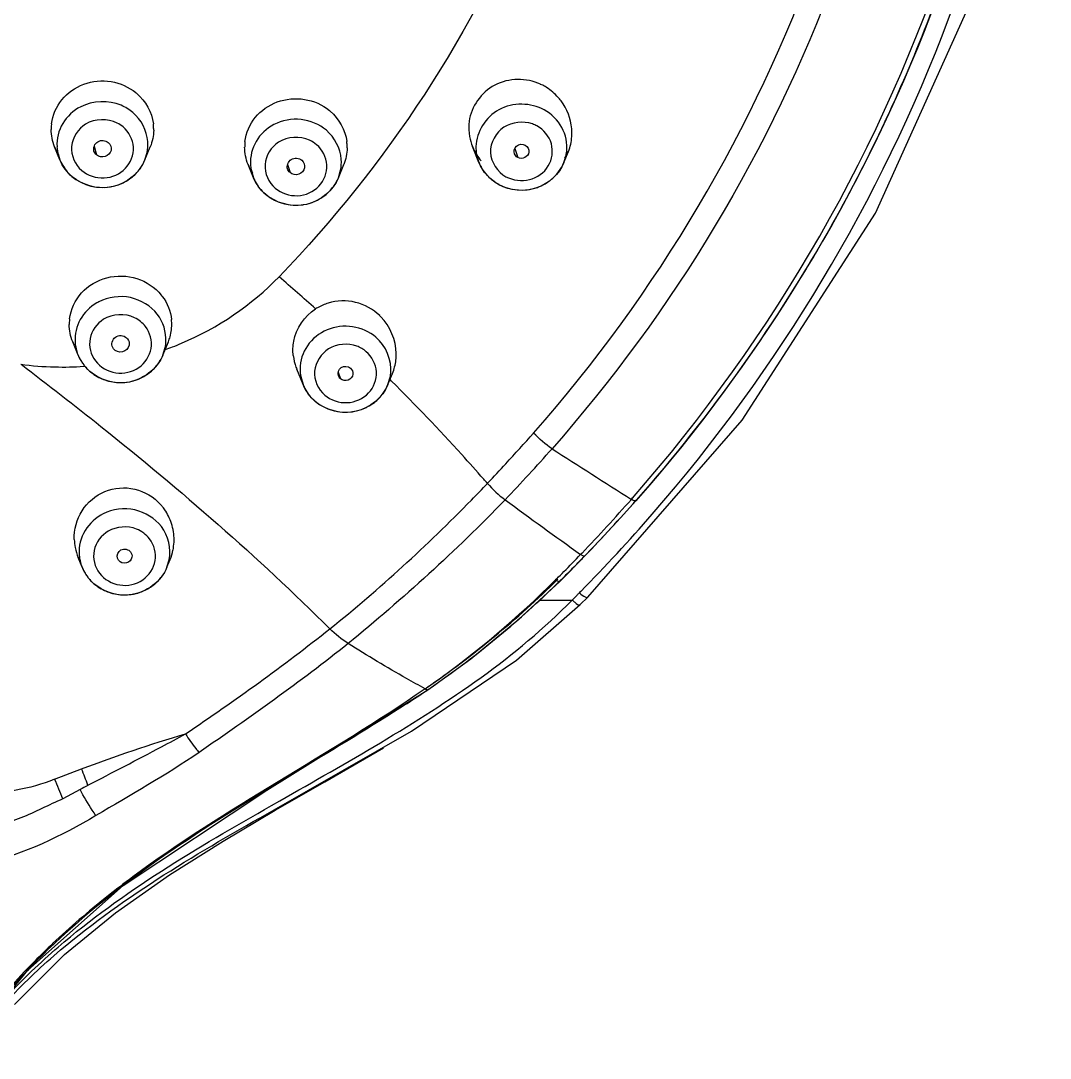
# Model space of a CAD drawing. Header units: millimetres. Extents: x 13495 to 14291, y -4366 to -3315.
# Drawn here: x 13885.27 to 13894.07, y -3808.17 to -3799.31 of the extents above; entities that cross this region are included whole.
import ezdxf

# ---------------------------------------------------------------- set-up
doc = ezdxf.new("R2010")
doc.units = ezdxf.units.MM
doc.header["$LTSCALE"] = 0.1
doc.layers.add('1', color=7, linetype='Continuous')

msp = doc.modelspace()

# ---------------------------------------------------------------- linework, layer by layer
at = {"layer": '1', "color": 7, "linetype": 'Continuous'}
for p, q in [((13889.7299, -3799.8587), (13889.7091, -3799.8512)), ((13885.604, -3800.4961), (13885.5581, -3800.3834)), ((13885.8973, -3800.378), (13885.9165, -3800.4527)), ((13886.3294, -3800.4961), (13886.3754, -3800.3834)), ((13889.1846, -3800.5183), (13889.1286, -3800.3812)), ((13889.4906, -3800.3971), (13889.5152, -3800.4747)), ((13885.5839, -3800.4274), (13885.604, -3800.4961)), ((13886.3294, -3800.4961), (13886.3486, -3800.4323)), ((13889.1644, -3800.4496), (13889.1846, -3800.5183)), ((13889.91, -3800.5183), (13889.9482, -3800.4244)), ((13889.91, -3800.5183), (13889.9292, -3800.4545)), ((13887.2574, -3800.6475), (13887.2114, -3800.5349)), ((13887.2372, -3800.5788), (13887.2574, -3800.6475)), ((13887.5493, -3800.5339), (13887.5699, -3800.6041)), ((13887.9827, -3800.6475), (13888.0287, -3800.5349)), ((13887.9827, -3800.6475), (13888.002, -3800.5838)), ((13885.7586, -3802.1623), (13885.7127, -3802.0496)), ((13886.484, -3802.1623), (13886.53, -3802.0496)), ((13886.0606, -3802.1079), (13886.0495, -3802.0864)), ((13886.484, -3802.1623), (13886.5032, -3802.0985)), ((13887.6812, -3802.4153), (13887.6273, -3802.2832)), ((13887.661, -3802.3465), (13887.6812, -3802.4153)), ((13887.9825, -3802.3073), (13888.001, -3802.3642)), ((13888.4066, -3802.4153), (13888.4457, -3802.3194)), ((13888.4066, -3802.4153), (13888.4258, -3802.3515)), ((13888.4199, -3802.3718), (13888.4457, -3802.3195)), ((13888.4375, -3802.3848), (13888.4244, -3802.3718)), ((13889.2608, -3803.2537), (13889.2563, -3803.2584)), ((13889.2608, -3803.2537), (13889.2563, -3803.2584)), ((13890.4867, -3803.3949), (13890.4956, -3803.3832)), ((13890.4867, -3803.3949), (13890.4964, -3803.3838)), ((13890.5254, -3803.4071), (13890.5243, -3803.4078)), ((13890.5263, -3803.4068), (13890.5259, -3803.4074)), ((13890.5272, -3803.4032), (13890.5263, -3803.4068)), ((13890.0647, -3803.8538), (13890.0532, -3803.8659)), ((13890.0648, -3803.8539), (13890.0532, -3803.866)), ((13885.7931, -3803.9755), (13885.7591, -3803.8921)), ((13886.104, -3803.915), (13886.0948, -3803.8976)), ((13886.5185, -3803.9755), (13886.546, -3803.9081)), ((13886.5185, -3803.9755), (13886.5377, -3803.9117)), ((13890.0917, -3803.8745), (13890.0904, -3803.8781)), ((13889.8501, -3804.0724), (13889.8388, -3804.0837)), ((13889.8746, -3804.0957), (13889.874, -3804.0963)), ((13889.8759, -3804.0916), (13889.8746, -3804.0957)), ((13890.0428, -3804.1928), (13890.0538, -3804.1799)), ((13890.0428, -3804.1928), (13890.0547, -3804.1807)), ((13889.7042, -3804.2556), (13889.9808, -3804.2556)), ((13890.0505, -3804.2938), (13890.1137, -3804.2307)), ((13888.724, -3805.0129), (13888.7348, -3805.0053)), ((13888.7501, -3805.0179), (13888.7457, -3805.0207)), ((13888.7501, -3805.0179), (13888.7458, -3805.0208)), ((13888.7501, -3805.0179), (13888.7474, -3805.0232)), ((13885.558, -3805.7848), (13885.7884, -3805.6973)), ((13885.7757, -3805.873), (13885.628, -3805.9535)), ((13887.4124, -3806.009), (13887.482, -3805.9693)), ((13885.215, -3807.7089), (13885.6429, -3807.2813)), ((13884.7154, -3808.1685), (13885.33, -3807.4155)), ((13885.3346, -3807.4086), (13885.3267, -3807.4168)), ((13885.3361, -3807.4101), (13885.328, -3807.418))]:
    msp.add_line(p, q, dxfattribs=at)
for points in [[(13890.1137, -3804.2307), (13891.4322, -3802.7174), (13892.5724, -3800.9504), (13893.4242, -3799.06), (13893.9805, -3797.0622)], [(13890.0903, -3803.878), (13890.2185, -3803.7441), (13890.3947, -3803.5536), (13890.5261, -3803.4065)], [(13889.8743, -3804.0955), (13889.9289, -3804.0416), (13890.0329, -3803.9369), (13890.0904, -3803.8781)], [(13888.7474, -3805.0232), (13889.1146, -3804.7573), (13889.5262, -3804.4192), (13889.874, -3804.0963)], [(13887.4341, -3806.0469), (13888.6081, -3805.3741), (13889.5043, -3804.7672), (13890.0505, -3804.2938)], [(13885.33, -3807.4155), (13886.1452, -3806.6942), (13887.3702, -3805.8792), (13888.7473, -3805.0232)], [(13886.9991, -3806.3131), (13887.4435, -3806.0509), (13887.8664, -3805.8078), (13888.2612, -3805.5799), (13888.3684, -3805.5171)], [(13885.6429, -3807.2813), (13886.0786, -3806.9258), (13886.5412, -3806.6013), (13886.9991, -3806.3131)]]:
    msp.add_lwpolyline(points, dxfattribs=at)
for centre, radius, start, end in [((13880.5352, -3794.4697), 13.3917, 334.97502, 342.96082), ((13885.9834, -3800.2522), 0.4265, 49.62067, 50.89991), ((13889.5182, -3800.2649), 0.458, 55.76729, 56.83435), ((13889.5116, -3800.2738), 0.469, 39.61525, 55.71863), ((13889.5156, -3800.2702), 0.4636, 37.04836, 39.58297), ((13887.6368, -3800.4036), 0.4265, 49.62067, 50.89991), ((13880.4658, -3794.4388), 13.4676, 334.7858, 334.98075), ((13885.9186, -3800.2348), 0.3898, 174.00849, 179.98795), ((13885.9222, -3800.2351), 0.3935, 173.08475, 174.0163), ((13886.0111, -3800.2351), 0.3935, 6.0385, 6.91974), ((13886.0141, -3800.2348), 0.3905, 1.09893, 6.04376), ((13889.5137, -3800.2212), 0.4167, 174.82826, 190.3903), ((13889.5024, -3800.2207), 0.4055, 172.20508, 174.75747), ((13889.5496, -3800.4445), 0.2718, 61.43988, 70.3853), ((13886.0186, -3800.2347), 0.3861, 358.87102, 1.09165), ((13889.5279, -3800.2181), 0.4313, 190.45345, 202.21802), ((13885.9284, -3800.2324), 0.3999, 202.1913, 203.16065), ((13885.9334, -3800.23), 0.4055, 203.18744, 213.51365), ((13885.9251, -3800.3642), 0.3471, 183.12522, 190.48123), ((13886.0063, -3800.364), 0.3491, 348.71176, 4.15402), ((13886.0049, -3800.2322), 0.4002, 336.76438, 337.80188), ((13887.572, -3800.3862), 0.3898, 174.00849, 179.98796), ((13887.5756, -3800.3865), 0.3935, 173.08475, 174.0163), ((13887.6645, -3800.3866), 0.3935, 6.0385, 6.91974), ((13887.6675, -3800.3863), 0.3905, 1.09892, 6.04376), ((13887.6719, -3800.3861), 0.3861, 358.87101, 1.09163), ((13889.536, -3800.2151), 0.44, 202.1859, 202.92894), ((13889.5071, -3800.3863), 0.3485, 179.07823, 190.4617), ((13889.5674, -3800.2692), 0.4113, 337.82631, 346.93891), ((13887.6596, -3800.5154), 0.3491, 348.71175, 4.15402), ((13889.5772, -3800.2732), 0.4007, 328.62652, 337.82966), ((13889.5897, -3800.3866), 0.3462, 348.685, 353.77032), ((13885.9328, -3800.3621), 0.355, 202.17964, 205.50507), ((13885.9391, -3800.3588), 0.3621, 205.53345, 215.53337), ((13885.9424, -3800.3566), 0.3661, 215.52225, 216.87474), ((13885.9436, -3800.3557), 0.3676, 216.87498, 217.90571), ((13885.9862, -3800.353), 0.3722, 315.494, 324.57364), ((13885.9951, -3800.3594), 0.3612, 324.59697, 337.77046), ((13887.5817, -3800.3838), 0.3999, 202.1913, 203.16065), ((13887.5868, -3800.3814), 0.4055, 203.18745, 213.51366), ((13887.5785, -3800.5157), 0.3471, 183.12522, 190.48123), ((13887.6582, -3800.3837), 0.4002, 336.76438, 337.80188), ((13889.5165, -3800.383), 0.3584, 202.1858, 210.70278), ((13889.5249, -3800.3776), 0.3684, 210.75502, 222.76391), ((13889.5748, -3800.3813), 0.362, 323.36921, 337.75701), ((13885.9508, -3800.3498), 0.3769, 217.94691, 229.63083), ((13885.973, -3800.3375), 0.3925, 297.16635, 307.90168), ((13885.9805, -3800.3473), 0.3802, 307.91776, 315.48163), ((13887.5861, -3800.5135), 0.355, 202.17965, 205.50507), ((13887.5925, -3800.5103), 0.3621, 205.53345, 215.53337), ((13887.6484, -3800.5109), 0.3612, 324.59697, 337.77046), ((13889.5287, -3800.3742), 0.3735, 222.74782, 224.96521), ((13889.5301, -3800.3728), 0.3754, 224.96521, 226.02798), ((13889.5391, -3800.3627), 0.389, 226.10283, 241.40149), ((13889.5596, -3800.3678), 0.3824, 305.65028, 313.96283), ((13889.5655, -3800.3741), 0.3738, 313.97954, 323.34076), ((13885.9674, -3800.3243), 0.4069, 278.38269, 279.66955), ((13885.9673, -3800.3241), 0.4071, 279.67453, 292.66367), ((13885.9712, -3800.3339), 0.3965, 292.69392, 297.16854), ((13887.5957, -3800.5081), 0.3661, 215.52225, 216.87474), ((13887.5969, -3800.5072), 0.3676, 216.87498, 217.90571), ((13887.6041, -3800.5012), 0.3769, 217.94692, 229.63083), ((13887.6395, -3800.5044), 0.3722, 315.494, 324.57364), ((13889.5475, -3800.345), 0.4084, 274.84601, 276.29198), ((13889.5473, -3800.3438), 0.4097, 276.30147, 289.50216), ((13889.5506, -3800.3537), 0.3992, 289.52977, 294.66391), ((13889.5523, -3800.3576), 0.395, 294.66868, 305.63749), ((13887.6245, -3800.4854), 0.3965, 292.69392, 297.16854), ((13887.6264, -3800.4889), 0.3925, 297.16635, 307.90168), ((13887.6339, -3800.4987), 0.3802, 307.91776, 315.48163), ((13887.6207, -3800.4758), 0.4069, 278.38269, 279.66955), ((13887.6207, -3800.4756), 0.4071, 279.67453, 292.66367), ((13876.2909, -3814.4893), 17.1467, 47.89179, 49.28126), ((13886.1153, -3802.0579), 0.3935, 117.07873, 120.07204), ((13886.15, -3801.9082), 0.4108, 37.56863, 39.00323), ((13886.1509, -3801.9075), 0.4097, 36.89249, 37.56726), ((13888.0241, -3802.1393), 0.4394, 107.06914, 119.77298), ((13888.0212, -3802.1341), 0.4335, 119.78411, 122.48442), ((13886.0725, -3801.901), 0.3892, 174.14019, 179.9873), ((13886.0767, -3801.9014), 0.3934, 173.08927, 174.14884), ((13886.1651, -3801.9006), 0.3942, 344.46264, 2.17752), ((13886.1688, -3801.9009), 0.3905, 2.24397, 6.20001), ((13888.023, -3802.1523), 0.4524, 45.46984, 46.19127), ((13888.0224, -3802.1529), 0.4532, 44.58338, 45.46937), ((13886.0833, -3801.8984), 0.4003, 202.19569, 205.24771), ((13886.0799, -3802.0304), 0.3472, 183.10431, 190.48193), ((13886.162, -3802.0303), 0.348, 348.69428, 356.99931), ((13886.1566, -3801.8972), 0.4033, 336.86048, 337.80003), ((13886.1614, -3801.8991), 0.3981, 337.78769, 344.40149), ((13885.6581, -3799.7156), 2.5444, 290.88936, 292.75766), ((13886.0849, -3802.0292), 0.3524, 190.52836, 202.19458), ((13886.1036, -3802.0211), 0.3727, 202.25995, 217.56546), ((13886.0895, -3802.0273), 0.3573, 202.20082, 208.29), ((13885.6547, -3799.7064), 2.5541, 289.40544, 290.88775), ((13888.0331, -3802.1171), 0.4385, 186.54111, 199.85116), ((13888.0348, -3802.1559), 0.4426, 353.51431, 0.7905), ((13885.6275, -3799.5455), 2.7192, 262.41655, 268.57026), ((13885.6275, -3799.5445), 2.7202, 268.57195, 273.81942), ((13886.0914, -3802.0262), 0.3596, 208.28605, 209.18863), ((13886.0963, -3802.0234), 0.3652, 209.20733, 217.57511), ((13886.0991, -3802.0212), 0.3687, 217.57676, 221.65944), ((13885.6278, -3799.5509), 2.7138, 273.82087, 274.02358), ((13886.1401, -3802.0185), 0.3731, 315.28027, 321.6501), ((13888.0443, -3802.157), 0.433, 345.63173, 353.51424), ((13886.1097, -3802.0114), 0.3832, 221.7104, 235.70709), ((13886.1159, -3802.0019), 0.3945, 235.73309, 245.21869), ((13886.124, -3801.9964), 0.4006, 287.59612, 299.51493), ((13888.0406, -3802.1146), 0.4463, 199.82142, 202.18572), ((13888.0427, -3802.1138), 0.4486, 202.18558, 203.27472), ((13888.0035, -3802.2833), 0.3483, 179.88168, 190.46785), ((13888.0852, -3802.2833), 0.3473, 348.68389, 354.1736), ((13888.0498, -3802.1582), 0.4275, 337.82344, 345.60718), ((13886.1189, -3801.9954), 0.4017, 245.21444, 252.9756), ((13886.1213, -3801.9872), 0.4102, 252.99371, 263.46464), ((13886.1212, -3801.9875), 0.41, 263.47008, 269.91971), ((13886.1212, -3801.9852), 0.4122, 269.92238, 280.72258), ((13886.1221, -3801.9908), 0.4066, 280.74681, 287.61545), ((13888.01, -3802.2812), 0.355, 202.17964, 205.50507), ((13888.0163, -3802.278), 0.3621, 205.53345, 215.53337), ((13888.0722, -3802.2786), 0.3612, 324.59697, 337.77046), ((13888.0195, -3802.2758), 0.3661, 215.52225, 216.87474), ((13888.0207, -3802.2749), 0.3676, 216.87498, 217.90571), ((13888.0279, -3802.269), 0.3769, 217.94692, 229.63083), ((13888.0634, -3802.2721), 0.3722, 315.494, 324.57364), ((13888.0484, -3802.2531), 0.3965, 292.69392, 297.16854), ((13888.0502, -3802.2566), 0.3925, 297.16635, 307.90168), ((13888.0577, -3802.2665), 0.3802, 307.91776, 315.48163), ((13888.0446, -3802.2435), 0.4069, 278.38269, 279.66955), ((13888.0445, -3802.2433), 0.4071, 279.67453, 292.66367), ((13878.5425, -3793.0375), 14.8072, 317.23752, 318.60741), ((13879.5668, -3793.9266), 13.6582, 316.09489, 318.58005), ((13961.6203, -3691.138), 132.897, 237.292247, 237.638856), ((13878.6694, -3793.1545), 14.6347, 316.36264, 317.2364), ((13877.8283, -3813.2151), 15.157, 41.06409, 41.24621), ((13877.9235, -3792.4486), 15.6622, 315.63186, 316.35273), ((13921.9486, -3759.123), 54.9477, 233.68488, 234.51651), ((13879.7727, -3793.9717), 14.2684, 316.16382, 318.66748), ((13880.6661, -3794.7277), 13.1341, 315.86032, 318.65979), ((13886.1371, -3803.7331), 0.4399, 38.20596, 42.18084), ((13886.1349, -3803.735), 0.4428, 33.32585, 38.20751), ((13886.1346, -3803.7351), 0.4431, 32.55738, 33.32505), ((13886.1304, -3803.7377), 0.448, 24.41246, 32.54494), ((13886.15, -3803.8714), 0.3939, 116.6362, 120.07093), ((13886.1234, -3803.7403), 0.4554, 6.50952, 24.34332), ((13879.868, -3794.1371), 14.3053, 315.40538, 319.00267), ((13886.17, -3803.7238), 0.444, 181.78038, 190.77525), ((13886.1292, -3803.7399), 0.4496, 348.5225, 357.49828), ((13886.1251, -3803.7397), 0.4537, 357.50635, 6.4688), ((13886.1741, -3803.7229), 0.4482, 190.79676, 202.18595), ((13886.1365, -3803.7413), 0.4421, 337.83726, 348.51451), ((13886.1751, -3803.7224), 0.4493, 202.19505, 208.19315), ((13886.1121, -3803.844), 0.3449, 188.00786, 190.49412), ((13886.1184, -3803.8427), 0.3514, 190.51463, 199.62954), ((13880.2673, -3794.4423), 13.5856, 315.21928, 316.08021), ((13880.911, -3794.963), 12.7945, 315.39539, 315.85263), ((13886.1206, -3803.8419), 0.3537, 199.62651, 202.19372), ((13886.1381, -3803.8343), 0.3727, 202.25995, 217.56546), ((13886.1239, -3803.8405), 0.3573, 202.20082, 208.29), ((13886.1259, -3803.8395), 0.3596, 208.28605, 209.18863), ((13886.1308, -3803.8366), 0.3652, 209.20733, 217.57511), ((13880.2775, -3794.4524), 13.5713, 314.8584, 315.21919), ((13880.8264, -3794.8789), 12.9138, 314.48759, 314.94037), ((13880.8687, -3794.9213), 12.8539, 314.94037, 315.39539), ((13886.1336, -3803.8344), 0.3687, 217.57676, 221.65944), ((13886.1442, -3803.8246), 0.3832, 221.7104, 235.70709), ((13886.1746, -3803.8317), 0.3731, 315.28027, 321.6501), ((13884.0407, -3798.1858), 8.2791, 304.54428, 314.62982), ((13884.007, -3798.118), 8.3743, 310.02778, 314.493), ((13886.1504, -3803.8151), 0.3945, 235.73309, 245.21869), ((13886.1534, -3803.8086), 0.4017, 245.21444, 252.9756), ((13886.1558, -3803.8005), 0.4102, 252.99371, 263.46464), ((13886.1557, -3803.8007), 0.41, 263.47008, 269.91971), ((13886.1557, -3803.7985), 0.4122, 269.92238, 280.72258), ((13886.1566, -3803.804), 0.4066, 280.74681, 287.61545), ((13886.1585, -3803.8097), 0.4006, 287.59612, 299.51493), ((13886.2386, -3800.5023), 5.3001, 315.55161, 315.86978), ((13886.1839, -3800.4483), 5.377, 314.92181, 315.23563), ((13886.2113, -3800.4755), 5.3384, 315.23563, 315.55161), ((13884.1173, -3798.2463), 8.205, 308.88969, 310.01446), ((13884.1871, -3798.3342), 8.0928, 304.32153, 308.89549), ((13884.234, -3798.5208), 7.8936, 304.7642, 305.31121), ((13882.7906, -3796.2743), 10.5815, 303.08016, 304.24948), ((13882.5843, -3807.01), 3.4626, 19.78649, 22.27844), ((13881.8479, -3807.4245), 4.0563, 21.2604, 23.84274), ((13901.9161, -3836.4945), 34.6149, 117.66861, 117.79347), ((13891.3229, -3813.4863), 8.5517, 126.59014, 128.45334), ((13889.9913, -3811.8865), 6.4604, 133.37164, 136.1211), ((13889.9708, -3811.8754), 6.4477, 133.38903, 135.29267), ((13889.8895, -3811.7955), 6.3337, 135.28951, 138.28246), ((13889.7542, -3811.6573), 6.1307, 136.23584, 138.98356)]:
    msp.add_arc(centre, radius, start, end, dxfattribs=at)
for points, knots in [([(13890.4964, -3803.3838), (13891.7025, -3802.0103), (13893.5812, -3798.7628), (13894.181, -3793.1935), (13892.4539, -3787.8406), (13888.6966, -3783.5616), (13883.5237, -3780.9851), (13877.7181, -3780.471), (13872.142, -3782.0794), (13869.0826, -3784.4668), (13867.869, -3785.8853)], [0, 0, 0, 0, 0.12306, 0.244548, 0.366574, 0.490907, 0.617911, 0.74639, 0.874326, 1, 1, 1, 1]), ([(13889.6508, -3802.8283), (13890.7033, -3801.6342), (13892.3717, -3798.845), (13892.8483, -3795.6245), (13892.7719, -3794.0552)], [0, 0, 0, 0, 0.503248, 1, 1, 1, 1]), ([(13890.3796, -3794.3017), (13890.3937, -3795.6097), (13889.8884, -3798.2764), (13888.3976, -3800.5381), (13887.4765, -3801.4934)], [0, 0, 0, 0, 0.496389, 1, 1, 1, 1]), ([(13892.9876, -3794.3304), (13893.0284, -3795.8803), (13892.5052, -3799.0447), (13890.8475, -3801.7842), (13889.8089, -3802.9625)], [0, 0, 0, 0, 0.496753, 1, 1, 1, 1]), ([(13893.9167, -3794.5426), (13893.9167, -3796.1404), (13893.3152, -3799.3838), (13891.595, -3802.1925), (13890.5259, -3803.4074)], [0, 0, 0, 0, 0.496811, 1, 1, 1, 1]), ([(13890.6648, -3803.5218), (13891.7429, -3802.2814), (13893.4746, -3799.4219), (13894.0662, -3796.1257), (13894.0562, -3794.5046)], [0, 0, 0, 0, 0.503398, 1, 1, 1, 1]), ([(13885.5316, -3800.1877), (13885.5406, -3800.1138), (13885.6045, -3799.9664), (13885.8017, -3799.8298), (13886.0424, -3799.8064), (13886.1924, -3799.8724), (13886.2524, -3799.9212)], [0, 0, 0, 0, 0.242884, 0.49279, 0.747555, 1, 1, 1, 1]), ([(13889.7096, -3799.8489), (13889.5915, -3799.7945), (13889.2916, -3799.7926), (13889.1178, -3800.0408), (13889.1007, -3800.1657)], [0, 0, 0, 0, 0.507727, 1, 1, 1, 1]), ([(13885.7808, -3800.0417), (13885.7187, -3800.0736), (13885.6102, -3800.172), (13885.5749, -3800.3152), (13885.5786, -3800.3832)], [0, 0, 0, 0, 0.506565, 1, 1, 1, 1]), ([(13887.185, -3800.3392), (13887.1939, -3800.2653), (13887.2578, -3800.1178), (13887.455, -3799.9813), (13887.6957, -3799.9578), (13887.8457, -3800.0238), (13887.9058, -3800.0726)], [0, 0, 0, 0, 0.242884, 0.49279, 0.747555, 1, 1, 1, 1]), ([(13889.7416, -3800.0684), (13889.6286, -3800.0068), (13889.3261, -3799.9967), (13889.1606, -3800.2573), (13889.1586, -3800.3807)], [0, 0, 0, 0, 0.510359, 1, 1, 1, 1]), ([(13889.9339, -3800.4242), (13889.9414, -3800.355), (13889.9123, -3800.2068), (13889.8043, -3800.1026), (13889.7416, -3800.0684)], [0, 0, 0, 0, 0.493601, 1, 1, 1, 1]), ([(13885.8233, -3800.19), (13885.7592, -3800.229), (13885.6599, -3800.3756), (13885.7329, -3800.5376), (13885.7896, -3800.5858)], [0, 0, 0, 0, 0.50185, 1, 1, 1, 1]), ([(13885.7896, -3800.5858), (13885.8408, -3800.6293), (13885.982, -3800.6761), (13886.181, -3800.5889), (13886.2613, -3800.3856), (13886.1929, -3800.256), (13886.1438, -3800.2143)], [0, 0, 0, 0, 0.255526, 0.510011, 0.754458, 1, 1, 1, 1]), ([(13887.4318, -3800.1943), (13887.3703, -3800.2265), (13887.2631, -3800.3248), (13887.2282, -3800.467), (13887.2319, -3800.5346)], [0, 0, 0, 0, 0.506503, 1, 1, 1, 1]), ([(13887.8801, -3800.2427), (13887.8205, -3800.192), (13887.6661, -3800.1265), (13887.5017, -3800.1578), (13887.4318, -3800.1943)], [0, 0, 0, 0, 0.498215, 1, 1, 1, 1]), ([(13889.397, -3800.2165), (13889.3288, -3800.2609), (13889.2297, -3800.435), (13889.3432, -3800.5996), (13889.4149, -3800.6388)], [0, 0, 0, 0, 0.498989, 1, 1, 1, 1]), ([(13889.4149, -3800.6388), (13889.4742, -3800.6711), (13889.621, -3800.69), (13889.7991, -3800.5647), (13889.8315, -3800.3483), (13889.7368, -3800.237), (13889.6796, -3800.2058)], [0, 0, 0, 0, 0.256839, 0.508717, 0.751784, 1, 1, 1, 1]), ([(13892.6502, -3800.176), (13892.5134, -3800.4666), (13891.9224, -3801.6138), (13891.1673, -3802.6759), (13890.5272, -3803.4032)], [0, 0, 0, 0, 0.248978, 1, 1, 1, 1]), ([(13885.8947, -3800.4197), (13885.8862, -3800.3924), (13885.9164, -3800.3184), (13885.994, -3800.3279), (13886.0169, -3800.3474)], [0, 0, 0, 0, 0.487527, 1, 1, 1, 1]), ([(13887.4711, -3800.3449), (13887.4089, -3800.3849), (13887.3142, -3800.531), (13887.387, -3800.6896), (13887.443, -3800.7373)], [0, 0, 0, 0, 0.501548, 1, 1, 1, 1]), ([(13887.443, -3800.7373), (13887.4941, -3800.7807), (13887.6353, -3800.8276), (13887.8343, -3800.7404), (13887.9146, -3800.5371), (13887.8463, -3800.4075), (13887.7971, -3800.3657)], [0, 0, 0, 0, 0.255526, 0.510011, 0.754458, 1, 1, 1, 1]), ([(13889.4874, -3800.4433), (13889.4788, -3800.4223), (13889.4951, -3800.3615), (13889.5574, -3800.3579), (13889.5793, -3800.3699)], [0, 0, 0, 0, 0.477027, 1, 1, 1, 1]), ([(13886.04, -3800.4148), (13886.0346, -3800.4384), (13885.9932, -3800.4815), (13885.9355, -3800.4688), (13885.9165, -3800.4527)], [0, 0, 0, 0, 0.492954, 1, 1, 1, 1]), ([(13887.5486, -3800.5729), (13887.5393, -3800.5456), (13887.5683, -3800.4699), (13887.6471, -3800.4792), (13887.6702, -3800.4988)], [0, 0, 0, 0, 0.487309, 1, 1, 1, 1]), ([(13889.6108, -3800.4291), (13889.6085, -3800.4485), (13889.5799, -3800.4868), (13889.533, -3800.4844), (13889.5152, -3800.4747)], [0, 0, 0, 0, 0.490589, 1, 1, 1, 1]), ([(13886.3294, -3800.4961), (13886.2847, -3800.6056), (13886.0698, -3800.7865), (13885.7997, -3800.7174), (13885.7087, -3800.64)], [0, 0, 0, 0, 0.497399, 1, 1, 1, 1]), ([(13887.694, -3800.5633), (13887.6895, -3800.5875), (13887.6485, -3800.6331), (13887.5892, -3800.6206), (13887.5699, -3800.6041)], [0, 0, 0, 0, 0.492463, 1, 1, 1, 1]), ([(13889.91, -3800.5183), (13889.8699, -3800.6166), (13889.6907, -3800.7831), (13889.4495, -3800.759), (13889.3551, -3800.7075)], [0, 0, 0, 0, 0.496731, 1, 1, 1, 1]), ([(13887.9827, -3800.6475), (13887.9381, -3800.757), (13887.7231, -3800.938), (13887.453, -3800.8689), (13887.362, -3800.7914)], [0, 0, 0, 0, 0.497399, 1, 1, 1, 1]), ([(13885.6862, -3801.854), (13885.696, -3801.7731), (13885.7714, -3801.6117), (13886.0001, -3801.4783), (13886.2662, -3801.4842), (13886.4165, -3801.5845), (13886.4692, -3801.6497)], [0, 0, 0, 0, 0.243348, 0.494459, 0.749551, 1, 1, 1, 1]), ([(13885.9181, -3801.7173), (13885.8605, -3801.7507), (13885.7613, -3801.8481), (13885.7296, -3801.9843), (13885.7332, -3802.0492)], [0, 0, 0, 0, 0.506103, 1, 1, 1, 1]), ([(13886.4358, -3801.8145), (13886.3811, -3801.7434), (13886.2125, -3801.6392), (13886.0173, -3801.666), (13885.9362, -3801.7075)], [0, 0, 0, 0, 0.496094, 1, 1, 1, 1]), ([(13888.3362, -3801.8259), (13888.2795, -3801.7714), (13888.1351, -3801.6912), (13887.9698, -3801.6963), (13887.8951, -3801.7192)], [0, 0, 0, 0, 0.501412, 1, 1, 1, 1]), ([(13885.976, -3801.8573), (13885.9193, -3801.8925), (13885.8292, -3802.0138), (13885.8671, -3802.161), (13885.9072, -3802.2132)], [0, 0, 0, 0, 0.503766, 1, 1, 1, 1]), ([(13885.9072, -3802.2132), (13885.9478, -3802.2659), (13886.0775, -3802.3396), (13886.2893, -3802.2925), (13886.4122, -3802.1121), (13886.3744, -3801.97), (13886.3354, -3801.9193)], [0, 0, 0, 0, 0.253263, 0.509573, 0.756364, 1, 1, 1, 1]), ([(13886.0495, -3802.0864), (13886.0403, -3802.0571), (13886.0776, -3801.9761), (13886.1624, -3801.9991), (13886.182, -3802.0246)], [0, 0, 0, 0, 0.488669, 1, 1, 1, 1]), ([(13888.304, -3802.0104), (13888.2485, -3801.9633), (13888.1068, -3801.9001), (13887.88, -3801.9282), (13887.7016, -3802.0679), (13887.6553, -3802.2127), (13887.6552, -3802.2826)], [0, 0, 0, 0, 0.252834, 0.50799, 0.757525, 1, 1, 1, 1]), ([(13886.1951, -3802.0789), (13886.19, -3802.1052), (13886.141, -3802.1534), (13886.0773, -3802.1296), (13886.0606, -3802.1079)], [0, 0, 0, 0, 0.494461, 1, 1, 1, 1]), ([(13886.484, -3802.1623), (13886.4348, -3802.2828), (13886.1807, -3802.4767), (13885.888, -3802.3522), (13885.8081, -3802.2483)], [0, 0, 0, 0, 0.498395, 1, 1, 1, 1]), ([(13887.8991, -3802.11), (13887.8355, -3802.1492), (13887.7373, -3802.2958), (13887.8103, -3802.4569), (13887.8668, -3802.505)], [0, 0, 0, 0, 0.501775, 1, 1, 1, 1]), ([(13887.8668, -3802.505), (13887.9179, -3802.5485), (13888.0591, -3802.5953), (13888.2581, -3802.5081), (13888.3384, -3802.3048), (13888.2701, -3802.1752), (13888.221, -3802.1335)], [0, 0, 0, 0, 0.255526, 0.510011, 0.754458, 1, 1, 1, 1]), ([(13885.2727, -3802.2415), (13885.5018, -3802.4161), (13886.4155, -3803.127), (13887.2932, -3803.887), (13887.91, -3804.5003)], [0, 0, 0, 0, 0.248775, 1, 1, 1, 1]), ([(13887.9836, -3802.3388), (13887.9752, -3802.316), (13887.9973, -3802.2502), (13888.0665, -3802.257), (13888.0867, -3802.2743)], [0, 0, 0, 0, 0.477997, 1, 1, 1, 1]), ([(13888.001, -3802.3642), (13887.9971, -3802.3609), (13887.9901, -3802.353), (13887.9854, -3802.3437), (13887.9836, -3802.3388)], [0, 0, 0, 0, 0.497865, 1, 1, 1, 1]), ([(13888.1074, -3802.3269), (13888.1044, -3802.3481), (13888.0697, -3802.389), (13888.0178, -3802.3785), (13888.001, -3802.3642)], [0, 0, 0, 0, 0.492004, 1, 1, 1, 1]), ([(13888.4066, -3802.4153), (13888.3619, -3802.5248), (13888.1469, -3802.7057), (13887.8768, -3802.6366), (13887.7858, -3802.5592)], [0, 0, 0, 0, 0.497399, 1, 1, 1, 1]), ([(13889.2246, -3803.2222), (13889.1628, -3803.1517), (13888.9076, -3802.866), (13888.6424, -3802.5891), (13888.4375, -3802.3848)], [0, 0, 0, 0, 0.244756, 1, 1, 1, 1]), ([(13885.7262, -3803.7376), (13885.7236, -3803.6529), (13885.77, -3803.4772), (13885.9775, -3803.3029), (13886.2486, -3803.2803), (13886.4058, -3803.3745), (13886.4631, -3803.4378)], [0, 0, 0, 0, 0.24915, 0.498538, 0.749028, 1, 1, 1, 1]), ([(13890.5243, -3803.4078), (13890.5224, -3803.4086), (13890.5083, -3803.4086), (13890.4962, -3803.4011), (13890.4867, -3803.3949)], [0, 0, 0, 0, 0.151838, 1, 1, 1, 1]), ([(13886.4703, -3803.6277), (13886.4159, -3803.557), (13886.2486, -3803.4532), (13886.0544, -3803.4787), (13885.9734, -3803.5193)], [0, 0, 0, 0, 0.496047, 1, 1, 1, 1]), ([(13885.9526, -3803.5305), (13885.8908, -3803.5663), (13885.7854, -3803.6737), (13885.7608, -3803.823), (13885.7705, -3803.892)], [0, 0, 0, 0, 0.506171, 1, 1, 1, 1]), ([(13886.0169, -3803.6667), (13885.9582, -3803.701), (13885.8633, -3803.8227), (13885.9009, -3803.9734), (13885.9417, -3804.0264)], [0, 0, 0, 0, 0.504101, 1, 1, 1, 1]), ([(13885.9417, -3804.0264), (13885.9822, -3804.0791), (13886.112, -3804.1529), (13886.3237, -3804.1057), (13886.4467, -3803.9253), (13886.4089, -3803.7833), (13886.3699, -3803.7325)], [0, 0, 0, 0, 0.253263, 0.509573, 0.756364, 1, 1, 1, 1]), ([(13886.0949, -3803.8976), (13886.087, -3803.8729), (13886.116, -3803.8027), (13886.1905, -3803.8217), (13886.2076, -3803.8439)], [0, 0, 0, 0, 0.480254, 1, 1, 1, 1]), ([(13886.2192, -3803.8883), (13886.2156, -3803.9111), (13886.174, -3803.9542), (13886.1184, -3803.9338), (13886.104, -3803.915)], [0, 0, 0, 0, 0.494004, 1, 1, 1, 1]), ([(13890.0904, -3803.8781), (13890.0845, -3803.8841), (13890.0674, -3803.8748), (13890.0572, -3803.8688), (13890.0532, -3803.8659)], [0, 0, 0, 0, 0.631271, 1, 1, 1, 1]), ([(13886.5185, -3803.9755), (13886.4693, -3804.096), (13886.2152, -3804.29), (13885.9225, -3804.1654), (13885.8426, -3804.0616)], [0, 0, 0, 0, 0.498395, 1, 1, 1, 1]), ([(13889.874, -3804.0963), (13889.8682, -3804.1018), (13889.8522, -3804.0924), (13889.8425, -3804.0864), (13889.8388, -3804.0837)], [0, 0, 0, 0, 0.633677, 1, 1, 1, 1]), ([(13890.0423, -3804.1933), (13890.0579, -3804.2068), (13890.0774, -3804.2227), (13890.1008, -3804.2317), (13890.1049, -3804.2323)], [0, 0, 0, 0, 0.83266, 1, 1, 1, 1]), ([(13889.9808, -3804.2556), (13889.988, -3804.262), (13890.007, -3804.2758), (13890.0374, -3804.3048), (13890.0503, -3804.2937)], [0, 0, 0, 0, 0.362584, 1, 1, 1, 1]), ([(13890.1049, -3804.2323), (13890.1066, -3804.2325), (13890.1096, -3804.2326), (13890.1126, -3804.2314), (13890.1135, -3804.2306)], [0, 0, 0, 0, 0.571307, 1, 1, 1, 1]), ([(13888.724, -3805.0129), (13888.6706, -3804.9841), (13888.4482, -3804.8611), (13888.2304, -3804.7298), (13888.0668, -3804.6265)], [0, 0, 0, 0, 0.238638, 1, 1, 1, 1]), ([(13888.7473, -3805.0232), (13888.7448, -3805.0249), (13888.7345, -3805.022), (13888.7283, -3805.0166), (13888.724, -3805.0129)], [0, 0, 0, 0, 0.354816, 1, 1, 1, 1]), ([(13885.558, -3805.7848), (13885.3469, -3805.8718), (13884.8811, -3805.9472), (13884.1989, -3805.8234), (13883.5739, -3805.5449), (13883.1927, -3805.2898), (13883.0319, -3805.1324)], [0, 0, 0, 0, 0.251003, 0.502542, 0.75265, 1, 1, 1, 1]), ([(13885.8422, -3805.8374), (13886.052, -3805.7274), (13886.3318, -3805.584), (13886.6088, -3805.4355), (13886.6768, -3805.3984)], [0, 0, 0, 0, 0.753619, 1, 1, 1, 1]), ([(13886.677, -3805.3987), (13886.7041, -3805.4419), (13886.7414, -3805.4958), (13886.783, -3805.5462), (13886.7924, -3805.5569)], [0, 0, 0, 0, 0.780813, 1, 1, 1, 1]), ([(13885.9108, -3806.0964), (13885.9002, -3806.0811), (13885.8523, -3806.0084), (13885.8082, -3805.9332), (13885.7757, -3805.873)], [0, 0, 0, 0, 0.21446, 1, 1, 1, 1]), ([(13885.628, -3805.9535), (13885.5074, -3806.0042), (13885.2773, -3806.1293), (13885.0222, -3806.1998), (13884.8931, -3806.2181)], [0, 0, 0, 0, 0.500942, 1, 1, 1, 1])]:
    msp.add_open_spline(points, degree=3, knots=knots, dxfattribs=at)
for points in [[(13889.7687, -3799.8815), (13889.7561, -3799.8733), (13889.7435, -3799.865), (13889.7299, -3799.8587)], [(13886.2598, -3799.9273), (13886.3351, -3799.9913), (13886.3899, -3800.0895), (13886.4018, -3800.1877)], [(13886.1264, -3800.0294), (13886.0204, -3799.9842), (13885.8833, -3799.9889), (13885.7808, -3800.0417)], [(13886.2268, -3800.0912), (13886.1969, -3800.0658), (13886.1626, -3800.0448), (13886.1264, -3800.0294)], [(13889.9774, -3800.2293), (13889.9704, -3800.1445), (13889.937, -3800.0588), (13889.8857, -3799.9908)], [(13886.3545, -3800.3387), (13886.3477, -3800.2461), (13886.2975, -3800.1514), (13886.2268, -3800.0912)], [(13887.9131, -3800.0787), (13887.9884, -3800.1428), (13888.0432, -3800.241), (13888.0551, -3800.3391)], [(13886.0938, -3800.1808), (13886.0137, -3800.1393), (13885.9004, -3800.1431), (13885.8233, -3800.19)], [(13886.1438, -3800.2143), (13886.1285, -3800.2013), (13886.1116, -3800.19), (13886.0938, -3800.1808)], [(13889.6409, -3800.1885), (13889.5638, -3800.161), (13889.4656, -3800.1718), (13889.397, -3800.2165)], [(13885.5581, -3800.3834), (13885.539, -3800.3366), (13885.5288, -3800.2852), (13885.5288, -3800.2347)], [(13886.4046, -3800.2423), (13886.4036, -3800.2903), (13886.3935, -3800.3389), (13886.3754, -3800.3834)], [(13887.737, -3800.3273), (13887.6565, -3800.2897), (13887.5458, -3800.2968), (13887.4711, -3800.3449)], [(13888.0078, -3800.4901), (13888.001, -3800.3976), (13887.9508, -3800.3028), (13887.8801, -3800.2427)], [(13889.968, -3800.3622), (13889.978, -3800.3189), (13889.9811, -3800.2736), (13889.9774, -3800.2293)], [(13886.0169, -3800.3474), (13886.035, -3800.3628), (13886.0453, -3800.3916), (13886.04, -3800.4148)], [(13887.2114, -3800.5349), (13887.1923, -3800.4881), (13887.1821, -3800.4367), (13887.1821, -3800.3861)], [(13887.7971, -3800.3657), (13887.779, -3800.3503), (13887.7586, -3800.3373), (13887.737, -3800.3273)], [(13888.0579, -3800.3938), (13888.057, -3800.4418), (13888.0469, -3800.4904), (13888.0287, -3800.5349)], [(13889.1308, -3800.3865), (13889.1488, -3800.429), (13889.1739, -3800.4691), (13889.2038, -3800.5043)], [(13889.5793, -3800.3699), (13889.5989, -3800.3806), (13889.6135, -3800.4069), (13889.6108, -3800.4291)], [(13885.9165, -3800.4527), (13885.9065, -3800.4442), (13885.8987, -3800.4323), (13885.8947, -3800.4197)], [(13889.5152, -3800.4747), (13889.503, -3800.468), (13889.4927, -3800.4562), (13889.4874, -3800.4433)], [(13885.7087, -3800.64), (13885.6635, -3800.6016), (13885.6264, -3800.551), (13885.604, -3800.4961)], [(13887.5699, -3800.6041), (13887.5603, -3800.596), (13887.5527, -3800.5848), (13887.5486, -3800.5729)], [(13887.6702, -3800.4988), (13887.6877, -3800.5137), (13887.6981, -3800.5408), (13887.694, -3800.5633)], [(13889.3551, -3800.7075), (13889.2806, -3800.6668), (13889.2166, -3800.5969), (13889.1846, -3800.5183)], [(13885.7066, -3800.6369), (13885.7911, -3800.7087), (13885.9171, -3800.743), (13886.0267, -3800.7268)], [(13887.362, -3800.7914), (13887.3168, -3800.753), (13887.2798, -3800.7025), (13887.2574, -3800.6475)], [(13889.3529, -3800.7043), (13889.4214, -3800.7416), (13889.5043, -3800.7586), (13889.582, -3800.752)], [(13887.36, -3800.7884), (13887.4444, -3800.8602), (13887.5704, -3800.8944), (13887.6801, -3800.8783)], [(13886.6423, -3802.0618), (13886.9525, -3801.9315), (13887.2427, -3801.7355), (13887.4765, -3801.4934)], [(13886.4785, -3801.6616), (13886.521, -3801.7182), (13886.5493, -3801.7884), (13886.557, -3801.8587)], [(13886.2414, -3801.8435), (13886.1616, -3801.8051), (13886.0513, -3801.8106), (13885.976, -3801.8573)], [(13886.5095, -3802.0485), (13886.5138, -3801.9668), (13886.4856, -3801.8793), (13886.4358, -3801.8145)], [(13887.6014, -3802.0449), (13887.6213, -3801.9355), (13887.6945, -3801.8282), (13887.7884, -3801.7685)], [(13885.7127, -3802.0496), (13885.6936, -3802.0028), (13885.6834, -3801.9514), (13885.6834, -3801.9009)], [(13886.3354, -3801.9193), (13886.3109, -3801.8874), (13886.2777, -3801.8609), (13886.2414, -3801.8435)], [(13888.4774, -3802.1498), (13888.4758, -3802.0359), (13888.4251, -3801.9159), (13888.3452, -3801.8348)], [(13886.182, -3802.0246), (13886.1933, -3802.0394), (13886.1987, -3802.0606), (13886.1951, -3802.0789)], [(13887.5975, -3802.167), (13887.5929, -3802.1266), (13887.5942, -3802.085), (13887.6014, -3802.0449)], [(13888.1402, -3802.0864), (13888.0645, -3802.0584), (13887.9678, -3802.0676), (13887.8991, -3802.11)], [(13888.4308, -3802.3186), (13888.442, -3802.2081), (13888.3886, -3802.0824), (13888.304, -3802.0104)], [(13886.4327, -3802.25), (13886.4537, -3802.2234), (13886.4712, -3802.1937), (13886.484, -3802.1623)], [(13888.221, -3802.1335), (13888.1972, -3802.1133), (13888.1694, -3802.0972), (13888.1402, -3802.0864)], [(13886.3214, -3802.345), (13886.352, -3802.3277), (13886.3805, -3802.306), (13886.4052, -3802.281)], [(13888.0867, -3802.2743), (13888.1011, -3802.2865), (13888.11, -3802.3083), (13888.1074, -3802.3269)], [(13887.7858, -3802.5592), (13887.7406, -3802.5207), (13887.7036, -3802.4702), (13887.6812, -3802.4153)], [(13887.7838, -3802.5561), (13887.8682, -3802.6279), (13887.9942, -3802.6622), (13888.1039, -3802.646)], [(13889.8089, -3802.9625), (13889.7513, -3802.9242), (13889.6983, -3802.8785), (13889.6508, -3802.8283)], [(13889.2561, -3803.2587), (13889.3014, -3803.3101), (13889.3522, -3803.3575), (13889.4074, -3803.3981)], [(13887.9104, -3804.5007), (13888.3356, -3804.1599), (13888.7387, -3803.7902), (13889.1198, -3803.4006)], [(13889.4071, -3803.3983), (13888.9868, -3803.8348), (13888.5362, -3804.2433), (13888.0668, -3804.6265)], [(13886.2576, -3803.6487), (13886.1827, -3803.6193), (13886.0864, -3803.6262), (13886.0169, -3803.6667)], [(13886.3699, -3803.7325), (13886.3414, -3803.6955), (13886.301, -3803.6658), (13886.2576, -3803.6487)], [(13886.5377, -3803.9117), (13886.5568, -3803.8163), (13886.5296, -3803.7049), (13886.4703, -3803.6277)], [(13886.2076, -3803.8439), (13886.217, -3803.856), (13886.2215, -3803.8732), (13886.2192, -3803.8883)], [(13886.4672, -3804.0632), (13886.4882, -3804.0367), (13886.5057, -3804.0069), (13886.5185, -3803.9755)], [(13886.3559, -3804.1583), (13886.3865, -3804.1409), (13886.415, -3804.1193), (13886.4397, -3804.0943)], [(13888.7966, -3804.9621), (13889.1674, -3804.6995), (13889.5163, -3804.4037), (13889.8388, -3804.0837)], [(13888.3427, -3805.4733), (13888.9267, -3805.1244), (13889.5044, -3804.7414), (13889.9808, -3804.2556)], [(13886.6769, -3805.3985), (13887.0972, -3805.1123), (13887.513, -3804.8181), (13887.9098, -3804.5)], [(13888.0669, -3804.6265), (13888.0098, -3804.5911), (13887.9588, -3804.5463), (13887.91, -3804.5002)], [(13888.0668, -3804.6264), (13887.6569, -3804.956), (13887.2253, -3805.2581), (13886.7924, -3805.5569)], [(13888.724, -3805.0129), (13887.9111, -3805.5784), (13887.0203, -3806.0294), (13886.2254, -3806.62)], [(13888.5661, -3805.1405), (13888.2644, -3805.3373), (13887.9548, -3805.5219), (13887.6463, -3805.7079)], [(13885.7884, -3805.6974), (13886.0809, -3805.5875), (13886.3765, -3805.4845), (13886.677, -3805.3989)], [(13887.482, -3805.9693), (13887.7698, -3805.8056), (13888.0584, -3805.6432), (13888.3427, -3805.4733)], [(13886.7924, -3805.5569), (13886.5073, -3805.7504), (13886.2082, -3805.9225), (13885.9103, -3806.0957)], [(13887.6463, -3805.7079), (13886.9145, -3806.1491), (13886.1758, -3806.6033), (13885.5547, -3807.1903)], [(13885.5888, -3807.2185), (13886.1416, -3806.7427), (13886.7786, -3806.37), (13887.4124, -3806.0089)], [(13885.6092, -3807.2439), (13886.1649, -3806.7745), (13886.8002, -3806.404), (13887.4341, -3806.0469)], [(13885.9108, -3806.0964), (13885.6143, -3806.2689), (13885.2998, -3806.4279), (13884.9647, -3806.5014)], [(13886.0048, -3806.7893), (13885.845, -3806.9163), (13885.6898, -3807.0496), (13885.5415, -3807.1898)], [(13885.146, -3807.646), (13885.2845, -3807.4947), (13885.4333, -3807.3523), (13885.5888, -3807.2185)], [(13885.1697, -3807.6607), (13885.3069, -3807.5126), (13885.455, -3807.3742), (13885.6092, -3807.2439)]]:
    msp.add_open_spline(points, degree=3, dxfattribs=at)

doc.saveas('drawing.dxf')
